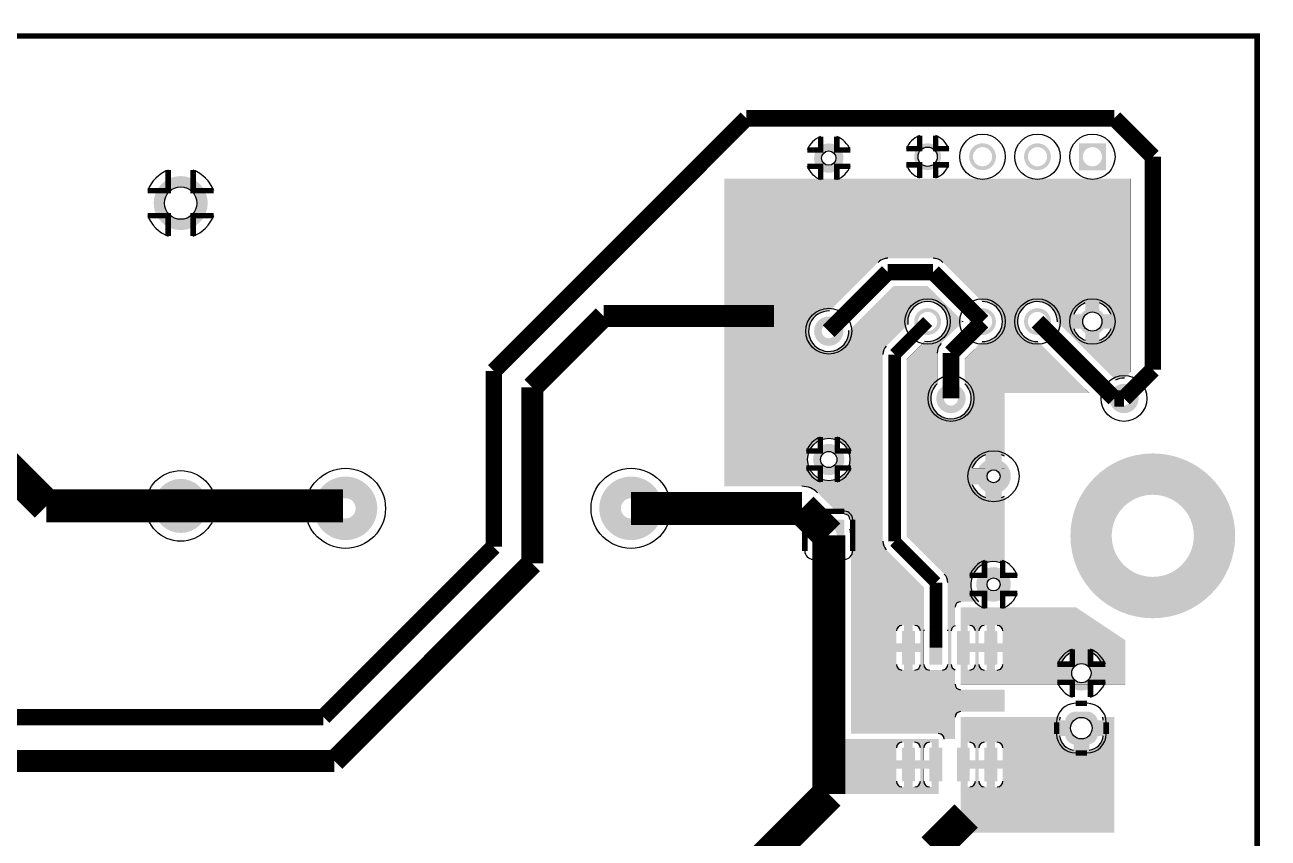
# Model space of a CAD drawing. Extents: x 0 to 6500, y 0 to 4100.
# Drawn here: x 4236 to 6500, y 2620 to 4100 of the extents above; entities that cross this region are included whole.
import ezdxf

# ---------------------------------------------------------------- set-up
doc = ezdxf.new("R2010")
doc.units = 0
for name, color, linetype in [('BOARD_OUTLINE', 2, 'CONTINUOUS'), ('COPPER_BOTTOM', 1, 'CONTINUOUS'), ('COPPER_TOP', 3, 'CONTINUOUS')]:
    doc.layers.add(name, color=color, linetype=linetype)

msp = doc.modelspace()

# ---------------------------------------------------------------- hatches: boundary and pattern name
at = {"layer": 'COPPER_BOTTOM'}
h = msp.add_hatch(color=256, dxfattribs=at)
edge = h.paths.add_edge_path()
edge.add_arc((5700, 3857.480315), 26.771654, 0, 360)
edge = h.paths.add_edge_path()
edge.add_arc((5700, 3857.480315), 12.992126, 0, 360)
h = msp.add_hatch(color=256, dxfattribs=at)
edge = h.paths.add_edge_path()
edge.add_arc((5880, 3860), 24.5, 0, 360)
edge = h.paths.add_edge_path()
edge.add_arc((5880, 3860), 17.5, 0, 360)
h = msp.add_hatch(color=256, dxfattribs=at)
edge = h.paths.add_edge_path()
edge.add_arc((5980, 3860), 24.5, 0, 360)
edge = h.paths.add_edge_path()
edge.add_arc((5980, 3860), 17.5, 0, 360)
h = msp.add_hatch(color=256, dxfattribs=at)
edge = h.paths.add_edge_path()
edge.add_arc((6080, 3860), 24.5, 0, 360)
edge = h.paths.add_edge_path()
edge.add_arc((6080, 3860), 17.5, 0, 360)
h = msp.add_hatch(color=256, dxfattribs=at)
edge = h.paths.add_edge_path()
edge.add_arc((6180, 3860), 24.5, 0, 360)
edge = h.paths.add_edge_path()
edge.add_arc((6180, 3860), 17.5, 0, 360)
h = msp.add_hatch(color=256, dxfattribs=at)
edge = h.paths.add_edge_path()
edge.add_arc((4520, 3775.590551), 49.212598, 0, 360)
edge = h.paths.add_edge_path()
edge.add_arc((4520, 3775.590551), 29.527559, 0, 360)
h = msp.add_hatch(color=256, dxfattribs=at)
edge = h.paths.add_edge_path()
edge.add_arc((5880, 3560), 24.5, 0, 360)
edge = h.paths.add_edge_path()
edge.add_arc((5880, 3560), 17.5, 0, 360)
h = msp.add_hatch(color=256, dxfattribs=at)
edge = h.paths.add_edge_path()
edge.add_arc((5980, 3560), 24.5, 0, 360)
edge = h.paths.add_edge_path()
edge.add_arc((5980, 3560), 17.5, 0, 360)
h = msp.add_hatch(color=256, dxfattribs=at)
edge = h.paths.add_edge_path()
edge.add_arc((6080, 3560), 24.5, 0, 360)
edge = h.paths.add_edge_path()
edge.add_arc((6080, 3560), 17.5, 0, 360)
h = msp.add_hatch(color=256, dxfattribs=at)
edge = h.paths.add_edge_path()
edge.add_arc((6180, 3560), 24.5, 0, 360)
edge = h.paths.add_edge_path()
edge.add_arc((6180, 3560), 17.5, 0, 360)
h = msp.add_hatch(color=256, dxfattribs=at)
edge = h.paths.add_edge_path()
edge.add_arc((5700, 3542.519685), 26.771654, 0, 360)
edge = h.paths.add_edge_path()
edge.add_arc((5700, 3542.519685), 12.992126, 0, 360)
h = msp.add_hatch(color=256, dxfattribs=at)
edge = h.paths.add_edge_path()
edge.add_arc((5922.519685, 3420), 26.771654, 0, 360)
edge = h.paths.add_edge_path()
edge.add_arc((5922.519685, 3420), 12.992126, 0, 360)
h = msp.add_hatch(color=256, dxfattribs=at)
edge = h.paths.add_edge_path()
edge.add_arc((6237.480315, 3420), 26.771654, 0, 360)
edge = h.paths.add_edge_path()
edge.add_arc((6237.480315, 3420), 12.992126, 0, 360)
h = msp.add_hatch(color=256, dxfattribs=at)
edge = h.paths.add_edge_path()
edge.add_arc((5700, 3308.897638), 28.543307, 0, 360)
edge = h.paths.add_edge_path()
edge.add_arc((5700, 3308.897638), 14.76378, 0, 360)
h = msp.add_hatch(color=256, dxfattribs=at)
edge = h.paths.add_edge_path()
edge.add_arc((6000, 3278.425197), 31.496063, 0, 360)
edge = h.paths.add_edge_path()
edge.add_arc((6000, 3278.425197), 11.811024, 0, 360)
h = msp.add_hatch(color=256, dxfattribs=at)
edge = h.paths.add_edge_path()
edge.add_arc((6290, 3170), 150, 0, 360)
edge = h.paths.add_edge_path()
edge.add_arc((6290, 3170), 74.75, 0, 360)
h = msp.add_hatch(color=256, dxfattribs=at)
edge = h.paths.add_edge_path()
edge.add_arc((4520, 3224.409449), 49.212598, 0, 360)
edge = h.paths.add_edge_path()
edge.add_arc((4520, 3224.409449), 29.527559, 0, 360)
h = msp.add_hatch(color=256, dxfattribs=at)
edge = h.paths.add_edge_path()
edge.add_arc((4820, 3220), 57.870079, 0, 360)
edge = h.paths.add_edge_path()
edge.add_arc((4820, 3220), 18.5, 0, 360)
h = msp.add_hatch(color=256, dxfattribs=at)
edge = h.paths.add_edge_path()
edge.add_arc((5340, 3220), 57.870079, 0, 360)
edge = h.paths.add_edge_path()
edge.add_arc((5340, 3220), 18.5, 0, 360)
h = msp.add_hatch(color=256, dxfattribs=at)
h.paths.add_polyline_path([(5671.456693, 3142.559055), (5671.456693, 3199.645669), (5728.543307, 3199.645669), (5728.543307, 3142.559055)])
edge = h.paths.add_edge_path()
edge.add_arc((5700, 3171.102362), 14.76378, 0, 360)
h = msp.add_hatch(color=256, dxfattribs=at)
edge = h.paths.add_edge_path()
edge.add_arc((6000, 3081.574803), 31.496063, 0, 360)
edge = h.paths.add_edge_path()
edge.add_arc((6000, 3081.574803), 11.811024, 0, 360)
h = msp.add_hatch(color=256, dxfattribs=at)
edge = h.paths.add_edge_path()
edge.add_arc((6160, 2920), 31.67, 0, 360)
edge = h.paths.add_edge_path()
edge.add_arc((6160, 2920), 17.5, 0, 360)
h = msp.add_hatch(color=256, dxfattribs=at)
edge = h.paths.add_edge_path()
edge.add_line((6130, 2830.415), (6130, 2809.585))
edge.add_arc((6149.585, 2809.585), 19.585, 180, 270)
edge.add_line((6149.585, 2790), (6170.415, 2790))
edge.add_arc((6170.415, 2809.585), 19.585, 270, 0)
edge.add_line((6190, 2809.585), (6190, 2830.415))
edge.add_arc((6170.415, 2830.415), 19.585, 0, 90)
edge.add_line((6170.415, 2850), (6149.585, 2850))
edge.add_arc((6149.585, 2830.415), 19.585, 90, 180)
edge = h.paths.add_edge_path()
edge.add_arc((6160, 2820), 19.585, 0, 360)
at = {"layer": 'COPPER_TOP'}
h = msp.add_hatch(color=256, dxfattribs=at)
edge = h.paths.add_edge_path()
edge.add_arc((5700, 3857.480315), 26.771654, 0, 360)
edge = h.paths.add_edge_path()
edge.add_arc((5700, 3857.480315), 12.992126, 0, 360)
h = msp.add_hatch(color=256, dxfattribs=at)
edge = h.paths.add_edge_path()
edge.add_arc((5880, 3860), 24.5, 0, 360)
edge = h.paths.add_edge_path()
edge.add_arc((5880, 3860), 17.5, 0, 360)
h = msp.add_hatch(color=256, dxfattribs=at)
edge = h.paths.add_edge_path()
edge.add_arc((5980, 3860), 24.5, 0, 360)
edge = h.paths.add_edge_path()
edge.add_arc((5980, 3860), 17.5, 0, 360)
h = msp.add_hatch(color=256, dxfattribs=at)
edge = h.paths.add_edge_path()
edge.add_arc((6080, 3860), 24.5, 0, 360)
edge = h.paths.add_edge_path()
edge.add_arc((6080, 3860), 17.5, 0, 360)
h = msp.add_hatch(color=256, dxfattribs=at)
h.paths.add_polyline_path([(6155.5, 3884.5), (6204.5, 3884.5), (6204.5, 3835.5), (6155.5, 3835.5)])
edge = h.paths.add_edge_path()
edge.add_arc((6180, 3860), 17.5, 0, 360)
h = msp.add_hatch(color=256, dxfattribs=at)
edge = h.paths.add_edge_path()
edge.add_arc((4520, 3775.590551), 49.212598, 0, 360)
edge = h.paths.add_edge_path()
edge.add_arc((4520, 3775.590551), 29.527559, 0, 360)
h = msp.add_hatch(color=3, dxfattribs=at)
edge = h.paths.add_edge_path()
edge.add_line((5940, 2850.098622), (6020, 2850.098622))
edge.add_line((6020, 2850.098622), (6020, 2889.901378))
edge.add_line((6020, 2889.901378), (5940, 2889.901378))
edge.add_arc((5940, 2900), 10.098622, 180, 270, ccw=False)
edge.add_line((5929.901378, 2900), (5929.901378, 2926.26547))
edge.add_arc((5933.188976, 2935.787402), 10.073504, 180, 250.951951, ccw=False)
edge.add_line((5923.115472, 2935.787402), (5923.115472, 2996.811024))
edge.add_arc((5933.188976, 2996.811024), 10.073504, 109.048049, 180, ccw=False)
edge.add_line((5929.901378, 3006.332955), (5929.901378, 3040))
edge.add_arc((5940, 3040), 10.098622, 90, 180, ccw=False)
edge.add_line((5940, 3050.098622), (5972.921435, 3050.098622))
edge.add_arc((6000, 3081.574803), 41.521063, 61.204605, 229.295001, ccw=False)
edge.add_line((6020, 3117.961596), (6020, 3242.038404))
edge.add_arc((6000, 3278.425197), 41.521063, 290.769537, 298.795395, ccw=False)
edge.add_line((6014.72378, 3239.602407), (6014.72378, 3263.701417))
edge.add_line((6014.72378, 3263.701417), (6020, 3263.701417))
edge.add_line((6020, 3263.701417), (6020, 3293.148976))
edge.add_line((6020, 3293.148976), (6014.72378, 3293.148976))
edge.add_line((6014.72378, 3293.148976), (6014.72378, 3317.247986))
edge.add_arc((6000, 3278.425197), 41.521063, 61.204605, 69.230463, ccw=False)
edge.add_line((6020, 3314.811989), (6020, 3430))
edge.add_line((6020, 3430), (6174.438057, 3430))
edge.add_line((6174.438057, 3430), (6080.766006, 3523.672051))
edge.add_arc((6080, 3560), 36.336024, 358.791927, 271.207952, ccw=False)
edge.add_line((6116.327947, 3559.233917), (6222.123113, 3453.438751))
edge.add_arc((6237.480315, 3420), 36.796654, 88.108323, 114.667598, ccw=False)
edge.add_line((6238.694972, 3456.7766), (6250, 3468.081628))
edge.add_line((6250, 3468.081628), (6250, 3820))
edge.add_line((6250, 3820), (5510, 3820))
edge.add_line((5510, 3820), (5510, 3260.218661))
edge.add_line((5510, 3260.218661), (5651.102362, 3260.218661))
edge.add_arc((5651.102362, 3220), 40.218661, 44.932586, 90, ccw=False)
edge.add_line((5679.574692, 3248.405407), (5718.260926, 3209.719173))
edge.add_line((5718.260926, 3209.719173), (5728.543307, 3209.719173))
edge.add_arc((5728.543307, 3199.645669), 10.073504, 0, 90, ccw=False)
edge.add_line((5738.616811, 3199.645669), (5738.616811, 3182.339917))
edge.add_arc((5700, 3171.102362), 40.218661, 0, 16.225081, ccw=False)
edge.add_line((5740.218661, 3171.102362), (5740.218661, 2810.098622))
edge.add_line((5740.218661, 2810.098622), (5900, 2810.098622))
edge.add_arc((5900, 2800), 10.098622, 0, 90, ccw=False)
edge.add_line((5910.098622, 2800), (5929.901378, 2800))
edge.add_line((5929.901378, 2800), (5929.901378, 2840))
edge.add_arc((5940, 2840), 10.098622, 90, 180, ccw=False)
edge = h.paths.add_edge_path()
edge.add_arc((6180, 3560), 17.5, 0, 360)
edge = h.paths.add_edge_path()
edge.add_line((5874.648405, 3524.06023), (5841.629134, 3491.040959))
edge.add_line((5841.629134, 3491.040959), (5841.629134, 3168.959041))
edge.add_line((5841.629134, 3168.959041), (5910.269549, 3100.318626))
edge.add_arc((5895, 3085), 21.629134, 0, 45.091927, ccw=False)
edge.add_line((5916.629134, 3085), (5916.629134, 2999.064952))
edge.add_arc((5906.811024, 2996.811024), 10.073504, 0, 12.929279, ccw=False)
edge.add_line((5916.884528, 2996.811024), (5916.884528, 2935.787402))
edge.add_arc((5906.811024, 2935.787402), 10.073504, 270, 0, ccw=False)
edge.add_line((5906.811024, 2925.713898), (5883.188976, 2925.713898))
edge.add_arc((5883.188976, 2935.787402), 10.073504, 180, 270, ccw=False)
edge.add_line((5873.115472, 2935.787402), (5873.115472, 2996.811024))
edge.add_arc((5883.188976, 2996.811024), 10.073504, 167.070721, 180, ccw=False)
edge.add_line((5873.370866, 2999.064952), (5873.370866, 3076.04088))
edge.add_line((5873.370866, 3076.04088), (5804.705865, 3144.705881))
edge.add_arc((5819.999972, 3159.999988), 21.629134, 179.908254, 225, ccw=False)
edge.add_line((5798.370866, 3160.034622), (5798.370866, 3499.955017))
edge.add_arc((5819.999953, 3499.999993), 21.629134, 135, 180.11914, ccw=False)
edge.add_line((5804.705846, 3515.2941), (5844.06022, 3554.648474))
edge.add_arc((5880, 3560), 36.336024, 261.530629, 188.469262, ccw=False)
edge = h.paths.add_edge_path()
edge.add_line((5943.672051, 3560.766006), (5939.654801, 3564.783256))
edge.add_line((5939.654801, 3564.783256), (5939.654778, 3564.78328))
edge.add_line((5939.654778, 3564.78328), (5879.58412, 3624.853937))
edge.add_line((5879.58412, 3624.853937), (5817.896116, 3624.853937))
edge.add_line((5817.896116, 3624.853937), (5757.825458, 3564.78328))
edge.add_line((5757.825458, 3564.78328), (5757.825435, 3564.783256))
edge.add_line((5757.825435, 3564.783256), (5736.776598, 3543.734419))
edge.add_arc((5700, 3542.519685), 36.796654, 88.108323, 1.891796, ccw=False)
edge.add_line((5701.214657, 3579.296285), (5789.69931, 3667.780937))
edge.add_arc((5807.480261, 3649.999986), 25.146063, 104.898364, 135, ccw=False)
edge.add_arc((5807.480315, 3650), 25.146063, 90, 104.898491, ccw=False)
edge.add_line((5807.480315, 3675.146063), (5889.964474, 3675.146063))
edge.add_arc((5889.999936, 3650.000025), 25.146063, 68.772391, 90.080801, ccw=False)
edge.add_arc((5890, 3650), 25.146063, 44.914743, 68.772548, ccw=False)
edge.add_line((5907.80739, 3667.754474), (5979.233917, 3596.327947))
edge.add_arc((5980, 3560), 36.336024, 268.791927, 91.208073, ccw=False)
edge.add_line((5979.233917, 3523.672053), (5947.665748, 3492.103884))
edge.add_line((5947.665748, 3492.103884), (5947.665748, 3446.863902))
edge.add_arc((5922.519685, 3420), 36.796654, 133.108263, 46.891737, ccw=False)
edge.add_line((5897.373622, 3446.863902), (5897.373622, 3502.492892))
edge.add_arc((5922.519671, 3502.51971), 25.146063, 135, 180.061105, ccw=False)
edge.add_line((5904.738719, 3520.300662), (5943.672051, 3559.233994))
edge.add_arc((5980, 3560), 36.336024, 178.792048, 181.207952, ccw=False)
edge = h.paths.add_edge_path()
edge.add_arc((6000, 3278.425197), 11.811024, 0, 360)
edge = h.paths.add_edge_path()
edge.add_arc((6180, 3560), 36.336024, 290.769413, 339.230587, ccw=False)
edge.add_line((6192.885039, 3526.025269), (6192.885039, 3547.114961))
edge.add_line((6192.885039, 3547.114961), (6213.974731, 3547.114961))
edge = h.paths.add_edge_path()
edge.add_arc((6180, 3560), 36.336024, 200.769413, 249.230587, ccw=False)
edge.add_line((6146.025269, 3547.114961), (6167.114961, 3547.114961))
edge.add_line((6167.114961, 3547.114961), (6167.114961, 3526.025269))
edge = h.paths.add_edge_path()
edge.add_arc((6180, 3560), 36.336024, 110.769413, 159.230587, ccw=False)
edge.add_line((6167.114961, 3593.974731), (6167.114961, 3572.885039))
edge.add_line((6167.114961, 3572.885039), (6146.025269, 3572.885039))
edge = h.paths.add_edge_path()
edge.add_arc((6180, 3560), 36.336024, 20.769413, 69.230587, ccw=False)
edge.add_line((6213.974731, 3572.885039), (6192.885039, 3572.885039))
edge.add_line((6192.885039, 3572.885039), (6192.885039, 3593.974731))
edge = h.paths.add_edge_path()
edge.add_line((5823.115472, 2935.787402), (5823.115472, 2958.538819))
edge.add_line((5823.115472, 2958.538819), (5837.239606, 2958.538819))
edge.add_line((5837.239606, 2958.538819), (5837.239606, 2925.713898))
edge.add_line((5837.239606, 2925.713898), (5833.188976, 2925.713898))
edge.add_arc((5833.188976, 2935.787402), 10.073504, 180, 270, ccw=False)
edge = h.paths.add_edge_path()
edge.add_line((5833.188976, 3006.884528), (5837.239606, 3006.884528))
edge.add_line((5837.239606, 3006.884528), (5837.239606, 2974.059606))
edge.add_line((5837.239606, 2974.059606), (5823.115472, 2974.059606))
edge.add_line((5823.115472, 2974.059606), (5823.115472, 2996.811024))
edge.add_arc((5833.188976, 2996.811024), 10.073504, 90, 180, ccw=False)
edge = h.paths.add_edge_path()
edge.add_arc((5856.811024, 2996.811024), 10.073504, 0, 90, ccw=False)
edge.add_line((5866.884528, 2996.811024), (5866.884528, 2974.059606))
edge.add_line((5866.884528, 2974.059606), (5852.760394, 2974.059606))
edge.add_line((5852.760394, 2974.059606), (5852.760394, 3006.884528))
edge.add_line((5852.760394, 3006.884528), (5856.811024, 3006.884528))
edge = h.paths.add_edge_path()
edge.add_line((5856.811024, 2925.713898), (5852.760394, 2925.713898))
edge.add_line((5852.760394, 2925.713898), (5852.760394, 2958.538819))
edge.add_line((5852.760394, 2958.538819), (5866.884528, 2958.538819))
edge.add_line((5866.884528, 2958.538819), (5866.884528, 2935.787402))
edge.add_arc((5856.811024, 2935.787402), 10.073504, 270, 0, ccw=False)
edge = h.paths.add_edge_path()
edge.add_arc((5700, 3308.897638), 38.568307, 0, 360)
edge = h.paths.add_edge_path()
edge.add_arc((6000, 3278.425197), 41.521063, 110.769537, 159.230463, ccw=False)
edge.add_line((5985.27622, 3317.247986), (5985.27622, 3293.148976))
edge.add_line((5985.27622, 3293.148976), (5961.17721, 3293.148976))
edge = h.paths.add_edge_path()
edge.add_arc((6000, 3278.425197), 41.521063, 200.769537, 249.230463, ccw=False)
edge.add_line((5961.17721, 3263.701417), (5985.27622, 3263.701417))
edge.add_line((5985.27622, 3263.701417), (5985.27622, 3239.602407))
h = msp.add_hatch(color=256, dxfattribs=at)
edge = h.paths.add_edge_path()
edge.add_arc((5880, 3560), 24.5, 0, 360)
edge = h.paths.add_edge_path()
edge.add_arc((5880, 3560), 17.5, 0, 360)
h = msp.add_hatch(color=256, dxfattribs=at)
edge = h.paths.add_edge_path()
edge.add_arc((5980, 3560), 24.5, 0, 360)
edge = h.paths.add_edge_path()
edge.add_arc((5980, 3560), 17.5, 0, 360)
h = msp.add_hatch(color=256, dxfattribs=at)
edge = h.paths.add_edge_path()
edge.add_arc((6080, 3560), 24.5, 0, 360)
edge = h.paths.add_edge_path()
edge.add_arc((6080, 3560), 17.5, 0, 360)
h = msp.add_hatch(color=256, dxfattribs=at)
edge = h.paths.add_edge_path()
edge.add_arc((6180, 3560), 24.5, 0, 360)
edge = h.paths.add_edge_path()
edge.add_arc((6180, 3560), 17.5, 0, 360)
h = msp.add_hatch(color=256, dxfattribs=at)
edge = h.paths.add_edge_path()
edge.add_arc((5700, 3542.519685), 26.771654, 0, 360)
edge = h.paths.add_edge_path()
edge.add_arc((5700, 3542.519685), 12.992126, 0, 360)
h = msp.add_hatch(color=256, dxfattribs=at)
edge = h.paths.add_edge_path()
edge.add_arc((5922.519685, 3420), 26.771654, 0, 360)
edge = h.paths.add_edge_path()
edge.add_arc((5922.519685, 3420), 12.992126, 0, 360)
h = msp.add_hatch(color=256, dxfattribs=at)
edge = h.paths.add_edge_path()
edge.add_arc((6237.480315, 3420), 26.771654, 0, 360)
edge = h.paths.add_edge_path()
edge.add_arc((6237.480315, 3420), 12.992126, 0, 360)
h = msp.add_hatch(color=256, dxfattribs=at)
edge = h.paths.add_edge_path()
edge.add_arc((5700, 3308.897638), 28.543307, 0, 360)
edge = h.paths.add_edge_path()
edge.add_arc((5700, 3308.897638), 14.76378, 0, 360)
h = msp.add_hatch(color=256, dxfattribs=at)
edge = h.paths.add_edge_path()
edge.add_arc((6000, 3278.425197), 31.496063, 0, 360)
edge = h.paths.add_edge_path()
edge.add_arc((6000, 3278.425197), 11.811024, 0, 360)
h = msp.add_hatch(color=256, dxfattribs=at)
edge = h.paths.add_edge_path()
edge.add_arc((6290, 3170), 150, 0, 360)
edge = h.paths.add_edge_path()
edge.add_arc((6290, 3170), 74.75, 0, 360)
h = msp.add_hatch(color=256, dxfattribs=at)
edge = h.paths.add_edge_path()
edge.add_arc((4520, 3224.409449), 49.212598, 0, 360)
edge = h.paths.add_edge_path()
edge.add_arc((4520, 3224.409449), 29.527559, 0, 360)
h = msp.add_hatch(color=256, dxfattribs=at)
edge = h.paths.add_edge_path()
edge.add_arc((4820, 3220), 57.870079, 0, 360)
edge = h.paths.add_edge_path()
edge.add_arc((4820, 3220), 18.5, 0, 360)
h = msp.add_hatch(color=256, dxfattribs=at)
edge = h.paths.add_edge_path()
edge.add_arc((5340, 3220), 57.870079, 0, 360)
edge = h.paths.add_edge_path()
edge.add_arc((5340, 3220), 18.5, 0, 360)
h = msp.add_hatch(color=256, dxfattribs=at)
h.paths.add_polyline_path([(5671.456693, 3142.559055), (5671.456693, 3199.645669), (5728.543307, 3199.645669), (5728.543307, 3142.559055)])
edge = h.paths.add_edge_path()
edge.add_arc((5700, 3171.102362), 14.76378, 0, 360)
h = msp.add_hatch(color=256, dxfattribs=at)
edge = h.paths.add_edge_path()
edge.add_arc((6000, 3081.574803), 31.496063, 0, 360)
edge = h.paths.add_edge_path()
edge.add_arc((6000, 3081.574803), 11.811024, 0, 360)
h = msp.add_hatch(color=3, dxfattribs=at)
edge = h.paths.add_edge_path()
edge.add_line((6198.985433, 2905.214567), (6174.785433, 2905.214567))
edge.add_line((6174.785433, 2905.214567), (6174.785433, 2900))
edge.add_line((6174.785433, 2900), (6145.214567, 2900))
edge.add_line((6145.214567, 2900), (6145.214567, 2905.214567))
edge.add_line((6145.214567, 2905.214567), (6121.014567, 2905.214567))
edge.add_arc((6160, 2920), 41.695, 200.769499, 208.664101)
edge.add_line((6123.414852, 2900), (5940, 2900))
edge.add_line((5940, 2900), (5940, 3040))
edge.add_line((5940, 3040), (6150, 3040))
edge.add_line((6150, 3040), (6240, 2980))
edge.add_line((6240, 2980), (6240, 2900))
edge.add_line((6240, 2900), (6196.585148, 2900))
edge.add_arc((6160, 2920), 41.695, 331.335899, 339.230501)
edge = h.paths.add_edge_path()
edge.add_arc((6006.811024, 2935.787402), 10.073504, 270, 0)
edge.add_line((6016.884528, 2935.787402), (6016.884528, 2958.538819))
edge.add_line((6016.884528, 2958.538819), (6002.760394, 2958.538819))
edge.add_line((6002.760394, 2958.538819), (6002.760394, 2925.713898))
edge.add_line((6002.760394, 2925.713898), (6006.811024, 2925.713898))
edge = h.paths.add_edge_path()
edge.add_arc((5983.188976, 2935.787402), 10.073504, 180, 270)
edge.add_line((5983.188976, 2925.713898), (5987.239606, 2925.713898))
edge.add_line((5987.239606, 2925.713898), (5987.239606, 2958.538819))
edge.add_line((5987.239606, 2958.538819), (5973.115472, 2958.538819))
edge.add_line((5973.115472, 2958.538819), (5973.115472, 2935.787402))
edge = h.paths.add_edge_path()
edge.add_arc((5983.188976, 2996.811024), 10.073504, 90, 180)
edge.add_line((5973.115472, 2996.811024), (5973.115472, 2974.059606))
edge.add_line((5973.115472, 2974.059606), (5987.239606, 2974.059606))
edge.add_line((5987.239606, 2974.059606), (5987.239606, 3006.884528))
edge.add_line((5987.239606, 3006.884528), (5983.188976, 3006.884528))
edge = h.paths.add_edge_path()
edge.add_line((6006.811024, 3006.884528), (6002.760394, 3006.884528))
edge.add_line((6002.760394, 3006.884528), (6002.760394, 2974.059606))
edge.add_line((6002.760394, 2974.059606), (6016.884528, 2974.059606))
edge.add_line((6016.884528, 2974.059606), (6016.884528, 2996.811024))
edge.add_arc((6006.811024, 2996.811024), 10.073504, 0, 90)
edge = h.paths.add_edge_path()
edge.add_arc((5956.811024, 2935.787402), 10.073504, 270, 0)
edge.add_line((5966.884528, 2935.787402), (5966.884528, 2958.538819))
edge.add_line((5966.884528, 2958.538819), (5952.760394, 2958.538819))
edge.add_line((5952.760394, 2958.538819), (5952.760394, 2925.713898))
edge.add_line((5952.760394, 2925.713898), (5956.811024, 2925.713898))
edge = h.paths.add_edge_path()
edge.add_line((5956.811024, 3006.884528), (5952.760394, 3006.884528))
edge.add_line((5952.760394, 3006.884528), (5952.760394, 2974.059606))
edge.add_line((5952.760394, 2974.059606), (5966.884528, 2974.059606))
edge.add_line((5966.884528, 2974.059606), (5966.884528, 2996.811024))
edge.add_arc((5956.811024, 2996.811024), 10.073504, 0, 90)
edge = h.paths.add_edge_path()
edge.add_line((6121.014567, 2934.785433), (6145.214567, 2934.785433))
edge.add_line((6145.214567, 2934.785433), (6145.214567, 2958.985433))
edge.add_arc((6160, 2920), 41.695, 110.769499, 159.230501)
edge = h.paths.add_edge_path()
edge.add_line((6174.785433, 2958.985433), (6174.785433, 2934.785433))
edge.add_line((6174.785433, 2934.785433), (6198.985433, 2934.785433))
edge.add_arc((6160, 2920), 41.695, 20.769499, 69.230501)
edge = h.paths.add_edge_path()
edge.add_arc((6160, 2920), 17.5, 0, 360)
h = msp.add_hatch(color=256, dxfattribs=at)
edge = h.paths.add_edge_path()
edge.add_arc((6160, 2920), 31.67, 0, 360)
edge = h.paths.add_edge_path()
edge.add_arc((6160, 2920), 17.5, 0, 360)
h = msp.add_hatch(color=3, dxfattribs=at)
edge = h.paths.add_edge_path()
edge.add_arc((6149.585, 2830.415), 29.753268, 161.207033, 172.605969)
edge.add_line((6120.079143, 2834.244016), (6145.755984, 2834.244016))
edge.add_line((6145.755984, 2834.244016), (6145.755984, 2840))
edge.add_line((6145.755984, 2840), (6174.244016, 2840))
edge.add_line((6174.244016, 2840), (6174.244016, 2834.244016))
edge.add_line((6174.244016, 2834.244016), (6199.920857, 2834.244016))
edge.add_arc((6170.415, 2830.415), 29.753268, 7.394031, 18.792967)
edge.add_line((6198.582086, 2840), (6220, 2840))
edge.add_line((6220, 2840), (6220, 2630))
edge.add_line((6220, 2630), (5940, 2630))
edge.add_line((5940, 2630), (5940, 2840))
edge.add_line((5940, 2840), (6121.417914, 2840))
edge = h.paths.add_edge_path()
edge.add_arc((5956.811024, 2784.212598), 10.073504, 0, 90)
edge.add_line((5956.811024, 2794.286102), (5952.760394, 2794.286102))
edge.add_line((5952.760394, 2794.286102), (5952.760394, 2761.461181))
edge.add_line((5952.760394, 2761.461181), (5966.884528, 2761.461181))
edge.add_line((5966.884528, 2761.461181), (5966.884528, 2784.212598))
edge = h.paths.add_edge_path()
edge.add_arc((5956.811024, 2723.188976), 10.073504, 270, 0)
edge.add_line((5966.884528, 2723.188976), (5966.884528, 2745.940394))
edge.add_line((5966.884528, 2745.940394), (5952.760394, 2745.940394))
edge.add_line((5952.760394, 2745.940394), (5952.760394, 2713.115472))
edge.add_line((5952.760394, 2713.115472), (5956.811024, 2713.115472))
edge = h.paths.add_edge_path()
edge.add_arc((5983.188976, 2784.212598), 10.073504, 90, 180)
edge.add_line((5973.115472, 2784.212598), (5973.115472, 2761.461181))
edge.add_line((5973.115472, 2761.461181), (5987.239606, 2761.461181))
edge.add_line((5987.239606, 2761.461181), (5987.239606, 2794.286102))
edge.add_line((5987.239606, 2794.286102), (5983.188976, 2794.286102))
edge = h.paths.add_edge_path()
edge.add_arc((6006.811024, 2784.212598), 10.073504, 0, 90)
edge.add_line((6006.811024, 2794.286102), (6002.760394, 2794.286102))
edge.add_line((6002.760394, 2794.286102), (6002.760394, 2761.461181))
edge.add_line((6002.760394, 2761.461181), (6016.884528, 2761.461181))
edge.add_line((6016.884528, 2761.461181), (6016.884528, 2784.212598))
edge = h.paths.add_edge_path()
edge.add_arc((6006.811024, 2723.188976), 10.073504, 270, 0)
edge.add_line((6016.884528, 2723.188976), (6016.884528, 2745.940394))
edge.add_line((6016.884528, 2745.940394), (6002.760394, 2745.940394))
edge.add_line((6002.760394, 2745.940394), (6002.760394, 2713.115472))
edge.add_line((6002.760394, 2713.115472), (6006.811024, 2713.115472))
edge = h.paths.add_edge_path()
edge.add_line((5983.188976, 2713.115472), (5987.239606, 2713.115472))
edge.add_line((5987.239606, 2713.115472), (5987.239606, 2745.940394))
edge.add_line((5987.239606, 2745.940394), (5973.115472, 2745.940394))
edge.add_line((5973.115472, 2745.940394), (5973.115472, 2723.188976))
edge.add_arc((5983.188976, 2723.188976), 10.073504, 180, 270)
edge = h.paths.add_edge_path()
edge.add_arc((6170.415, 2809.585), 29.753268, 277.394031, 352.605969)
edge.add_line((6199.920857, 2805.755984), (6174.244016, 2805.755984))
edge.add_line((6174.244016, 2805.755984), (6174.244016, 2780.079143))
edge = h.paths.add_edge_path()
edge.add_arc((6149.585, 2809.585), 29.753268, 187.394031, 262.605969)
edge.add_line((6145.755984, 2780.079143), (6145.755984, 2805.755984))
edge.add_line((6145.755984, 2805.755984), (6120.079143, 2805.755984))
edge = h.paths.add_edge_path()
edge.add_arc((6160, 2820), 19.585, 0, 360)
h = msp.add_hatch(color=256, dxfattribs=at)
edge = h.paths.add_edge_path()
edge.add_line((6130, 2830.415), (6130, 2809.585))
edge.add_arc((6149.585, 2809.585), 19.585, 180, 270)
edge.add_line((6149.585, 2790), (6170.415, 2790))
edge.add_arc((6170.415, 2809.585), 19.585, 270, 0)
edge.add_line((6190, 2809.585), (6190, 2830.415))
edge.add_arc((6170.415, 2830.415), 19.585, 0, 90)
edge.add_line((6170.415, 2850), (6149.585, 2850))
edge.add_arc((6149.585, 2830.415), 19.585, 90, 180)
edge = h.paths.add_edge_path()
edge.add_arc((6160, 2820), 19.585, 0, 360)
h = msp.add_hatch(color=3, dxfattribs=at)
h.paths.add_polyline_path([(5700, 2800), (5900, 2800), (5900, 2700), (5700, 2700)])
edge = h.paths.add_edge_path()
edge.add_arc((5833.188976, 2784.212598), 10.073504, 90, 180)
edge.add_line((5823.115472, 2784.212598), (5823.115472, 2761.461181))
edge.add_line((5823.115472, 2761.461181), (5837.239606, 2761.461181))
edge.add_line((5837.239606, 2761.461181), (5837.239606, 2794.286102))
edge.add_line((5837.239606, 2794.286102), (5833.188976, 2794.286102))
edge = h.paths.add_edge_path()
edge.add_arc((5856.811024, 2784.212598), 10.073504, 0, 90)
edge.add_line((5856.811024, 2794.286102), (5852.760394, 2794.286102))
edge.add_line((5852.760394, 2794.286102), (5852.760394, 2761.461181))
edge.add_line((5852.760394, 2761.461181), (5866.884528, 2761.461181))
edge.add_line((5866.884528, 2761.461181), (5866.884528, 2784.212598))
edge = h.paths.add_edge_path()
edge.add_arc((5856.811024, 2723.188976), 10.073504, 270, 0)
edge.add_line((5866.884528, 2723.188976), (5866.884528, 2745.940394))
edge.add_line((5866.884528, 2745.940394), (5852.760394, 2745.940394))
edge.add_line((5852.760394, 2745.940394), (5852.760394, 2713.115472))
edge.add_line((5852.760394, 2713.115472), (5856.811024, 2713.115472))
edge = h.paths.add_edge_path()
edge.add_line((5833.188976, 2713.115472), (5837.239606, 2713.115472))
edge.add_line((5837.239606, 2713.115472), (5837.239606, 2745.940394))
edge.add_line((5837.239606, 2745.940394), (5823.115472, 2745.940394))
edge.add_line((5823.115472, 2745.940394), (5823.115472, 2723.188976))
edge.add_arc((5833.188976, 2723.188976), 10.073504, 180, 270)
edge = h.paths.add_edge_path()
edge.add_arc((5883.188976, 2784.212598), 10.073504, 90, 180)
edge.add_line((5873.115472, 2784.212598), (5873.115472, 2761.461181))
edge.add_line((5873.115472, 2761.461181), (5887.239606, 2761.461181))
edge.add_line((5887.239606, 2761.461181), (5887.239606, 2794.286102))
edge.add_line((5887.239606, 2794.286102), (5883.188976, 2794.286102))
edge = h.paths.add_edge_path()
edge.add_line((5883.188976, 2713.115472), (5887.239606, 2713.115472))
edge.add_line((5887.239606, 2713.115472), (5887.239606, 2745.940394))
edge.add_line((5887.239606, 2745.940394), (5873.115472, 2745.940394))
edge.add_line((5873.115472, 2745.940394), (5873.115472, 2723.188976))
edge.add_arc((5883.188976, 2723.188976), 10.073504, 180, 270)

# ---------------------------------------------------------------- linework, layer by layer
at = {"layer": 'BOARD_OUTLINE', "color": 2, "const_width": 0.000039}
for points in [[(6500, 4100), (0, 4100)], [(6500, 0), (6500, 4100)]]:
    msp.add_lwpolyline(points, dxfattribs=at)
at = {"layer": 'COPPER_BOTTOM', "color": 1, "const_width": 10}
for points in [[(6479.903268, 4079.903268), (6479.903268, 20.096732), (20.096732, 20.096732), (20.096732, 4079.903268), (6479.903268, 4079.903268)], [(5660.942888, 3872.292913), (5685.187402, 3872.292913), (5685.187402, 3896.537427)], [(5714.812598, 3896.537427), (5714.812598, 3872.292913), (5739.057112, 3872.292913)], [(5841.373598, 3874.649291), (5865.350709, 3874.649291), (5865.350709, 3898.626402)], [(5894.649291, 3898.626402), (5894.649291, 3874.649291), (5918.626402, 3874.649291)], [(5865.350709, 3821.373598), (5865.350709, 3845.350709), (5841.373598, 3845.350709)], [(5918.626402, 3845.350709), (5894.649291, 3845.350709), (5894.649291, 3821.373598)], [(4459.960288, 3798.360945), (4497.229606, 3798.360945), (4497.229606, 3835.630263)], [(4542.770394, 3835.630263), (4542.770394, 3798.360945), (4580.039712, 3798.360945)], [(5685.187402, 3818.423203), (5685.187402, 3842.667717), (5660.942888, 3842.667717)], [(5739.057112, 3842.667717), (5714.812598, 3842.667717), (5714.812598, 3818.423203)], [(4497.229606, 3715.55084), (4497.229606, 3752.820157), (4459.960288, 3752.820157)], [(4580.039712, 3752.820157), (4542.770394, 3752.820157), (4542.770394, 3715.55084)], [(5659.286375, 3324.338504), (5684.559134, 3324.338504), (5684.559134, 3349.611263)], [(5715.440866, 3349.611263), (5715.440866, 3324.338504), (5740.713625, 3324.338504)], [(5684.559134, 3268.184013), (5684.559134, 3293.456772), (5659.286375, 3293.456772)], [(5740.713625, 3293.456772), (5715.440866, 3293.456772), (5715.440866, 3268.184013)], [(5728.543307, 3214.718228), (5671.456693, 3214.718228)], [(5656.384134, 3199.645669), (5656.384134, 3142.559055)], [(5743.615866, 3142.559055), (5743.615866, 3199.645669)], [(5671.456693, 3127.486496), (5728.543307, 3127.486496)], [(5956.52551, 3098.062756), (5983.512047, 3098.062756), (5983.512047, 3125.049293)], [(6016.487953, 3125.049293), (6016.487953, 3098.062756), (6043.47449, 3098.062756)], [(5983.512047, 3038.100313), (5983.512047, 3065.08685), (5956.52551, 3065.08685)], [(6043.47449, 3065.08685), (6016.487953, 3065.08685), (6016.487953, 3038.100313)], [(6116.362866, 2936.549606), (6143.450394, 2936.549606), (6143.450394, 2963.637134)], [(6176.549606, 2963.637134), (6176.549606, 2936.549606), (6203.637134, 2936.549606)], [(6143.450394, 2876.362866), (6143.450394, 2903.450394), (6116.362866, 2903.450394)], [(6203.637134, 2903.450394), (6176.549606, 2903.450394), (6176.549606, 2876.362866)], [(6170.415, 2865.167323), (6149.585, 2865.167323)], [(6114.832677, 2830.415), (6114.832677, 2809.585)], [(6205.167323, 2809.585), (6205.167323, 2830.415)], [(6149.585, 2774.832677), (6170.415, 2774.832677)]]:
    msp.add_lwpolyline(points, dxfattribs=at)
at = {"layer": 'COPPER_BOTTOM', "color": 1}
for centre, radius in [((5980, 3860), 41.311024), ((6080, 3860), 41.311024), ((6180, 3860), 41.311024), ((5880, 3860), 17.5), ((5700, 3857.480315), 12.992126), ((4520, 3775.590551), 29.527559), ((5880, 3560), 41.311024), ((5980, 3560), 41.311024), ((6080, 3560), 41.311024), ((6180, 3560), 41.311024), ((5700, 3542.519685), 41.771654), ((5922.519685, 3420), 41.771654), ((6237.480315, 3420), 41.771654), ((5700, 3308.897638), 14.76378), ((6000, 3278.425197), 46.496063), ((4520, 3224.409449), 64.212598), ((4820, 3220), 72.870079), ((5340, 3220), 72.870079), ((6000, 3081.574803), 11.811024), ((6160, 2920), 17.5)]:
    msp.add_circle(centre, radius, dxfattribs=at)
for centre, radius, start, end in [((5700, 3857.480315), 41.771654, 110.769474, 159.230526), ((5700, 3857.480315), 41.771654, 20.769474, 69.230526), ((5880, 3860), 41.311024, 110.769528, 159.230472), ((5880, 3860), 41.311024, 20.769528, 69.230472), ((4520, 3775.590551), 64.212598, 110.76951, 159.23049), ((4520, 3775.590551), 64.212598, 20.76951, 69.23049), ((5700, 3857.480315), 41.771654, 200.769474, 249.230526), ((5700, 3857.480315), 41.771654, 290.769474, 339.230526), ((5880, 3860), 41.311024, 200.769528, 249.230472), ((5880, 3860), 41.311024, 290.769528, 339.230472), ((4520, 3775.590551), 64.212598, 200.76951, 249.23049), ((4520, 3775.590551), 64.212598, 290.76951, 339.23049), ((5700, 3308.897638), 43.543307, 110.769508, 159.230492), ((5700, 3308.897638), 43.543307, 20.769508, 69.230492), ((5700, 3308.897638), 43.543307, 200.769508, 249.230492), ((5700, 3308.897638), 43.543307, 290.769508, 339.230492), ((5671.456693, 3199.645669), 15.072559, 90, 180), ((5728.543307, 3199.645669), 15.072559, 0, 90), ((5671.456693, 3142.559055), 15.072559, 180, 270), ((5728.543307, 3142.559055), 15.072559, 270, 0), ((6000, 3081.574803), 46.496063, 110.769523, 159.230477), ((6000, 3081.574803), 46.496063, 20.769523, 69.230477), ((6000, 3081.574803), 46.496063, 200.769523, 249.230477), ((6000, 3081.574803), 46.496063, 290.769523, 339.230477), ((6160, 2920), 46.67, 110.769488, 159.230512), ((6160, 2920), 46.67, 20.769488, 69.230512), ((6160, 2920), 46.67, 200.769488, 249.230512), ((6160, 2920), 46.67, 290.769488, 339.230512), ((6149.585, 2830.415), 34.752323, 90, 180), ((6170.415, 2830.415), 34.752323, 0, 90), ((6149.585, 2809.585), 34.752323, 180, 270), ((6170.415, 2809.585), 34.752323, 270, 0)]:
    msp.add_arc(centre, radius, start, end, dxfattribs=at)
at = {"layer": 'COPPER_TOP', "color": 3}
for points, const_width in [([(5550, 3930), (5090, 3470)], 30), ([(5550, 3930), (6220, 3930)], 30), ([(6290, 3860), (6220, 3930)], 30), ([(6290, 3472.519685), (6290, 3860)], 30), ([(6238.694972, 3456.7766), (6250, 3468.081628), (6250, 3820), (5510, 3820), (5510, 3260.218661), (5651.102362, 3260.218661)], 0.05), ([(5701.214657, 3579.296285), (5789.69931, 3667.780937)], 0.05), ([(5807.480315, 3675.146063), (5889.964474, 3675.146063)], 0.05), ([(5907.80739, 3667.754474), (5979.233917, 3596.327947)], 0.05), ([(5807.480315, 3650), (5700, 3542.519685)], 30), ([(5890, 3650), (5807.480315, 3650)], 30), ([(5980, 3560), (5890, 3650)], 30), ([(5943.672051, 3560.766006), (5939.654801, 3564.783256), (5939.654778, 3564.78328), (5879.58412, 3624.853937), (5817.896116, 3624.853937), (5757.825458, 3564.78328), (5757.825435, 3564.783256), (5736.776598, 3543.734419)], 0.05), ([(5160, 3440), (5290, 3570)], 40), ([(5290, 3570), (5600, 3570)], 40), ([(6167.114961, 3593.974731), (6167.114961, 3572.885039), (6146.025269, 3572.885039)], 0.05), ([(6213.974731, 3572.885039), (6192.885039, 3572.885039), (6192.885039, 3593.974731)], 0.05), ([(5804.705846, 3515.2941), (5844.06022, 3554.648474)], 0.05), ([(5880, 3560), (5820, 3500)], 23), ([(5904.738719, 3520.300662), (5943.672051, 3559.233994)], 0.05), ([(5922.519685, 3502.519685), (5980, 3560)], 30), ([(6220, 3420), (6080, 3560)], 30), ([(6116.327947, 3559.233917), (6222.123113, 3453.438751)], 0.05), ([(6146.025269, 3547.114961), (6167.114961, 3547.114961), (6167.114961, 3526.025269)], 0.05), ([(6192.885039, 3526.025269), (6192.885039, 3547.114961), (6213.974731, 3547.114961)], 0.05), ([(5820, 3500), (5820, 3160)], 23), ([(5874.648405, 3524.06023), (5841.629134, 3491.040959), (5841.629134, 3168.959041), (5910.269549, 3100.318626)], 0.05), ([(5922.519685, 3420), (5922.519685, 3502.519685)], 30), ([(5979.233917, 3523.672053), (5947.665748, 3492.103884), (5947.665748, 3446.863902)], 0.05), ([(6020, 3314.811989), (6020, 3430), (6174.438057, 3430), (6080.766006, 3523.672051)], 0.05), ([(5798.370866, 3160.034622), (5798.370866, 3499.955017)], 0.05), ([(5897.373622, 3446.863902), (5897.373622, 3502.492892)], 0.05), ([(6237.480315, 3420), (6290, 3472.519685)], 30), ([(5090, 3470), (5090, 3150)], 30), ([(5160, 3120), (5160, 3440)], 40), ([(4100, 3400), (4275.590551, 3224.409449)], 60), ([(6237.480315, 3420), (6220, 3420)], 30), ([(5985.27622, 3317.247986), (5985.27622, 3293.148976), (5961.17721, 3293.148976)], 0.05), ([(6014.72378, 3239.602407), (6014.72378, 3263.701417), (6020, 3263.701417), (6020, 3293.148976), (6014.72378, 3293.148976), (6014.72378, 3317.247986)], 0.05), ([(5961.17721, 3263.701417), (5985.27622, 3263.701417), (5985.27622, 3239.602407)], 0.05), ([(4275.590551, 3224.409449), (4815.590551, 3224.409449)], 60), ([(5340, 3220), (5651.102362, 3220)], 60), ([(5651.102362, 3220), (5700, 3171.102362)], 60), ([(5679.574692, 3248.405407), (5718.260926, 3209.719173), (5728.543307, 3209.719173)], 0.05), ([(6020, 3117.961596), (6020, 3242.038404)], 0.05), ([(5700, 3171.102362), (5700, 2700)], 60), ([(5738.616811, 3199.645669), (5738.616811, 3182.339917)], 0.05), ([(5740.218661, 3171.102362), (5740.218661, 2810.098622), (5900, 2810.098622)], 0.05), ([(5820, 3160), (5895, 3085)], 23), ([(5090, 3150), (4780, 2840)], 30), ([(4800, 2760), (5160, 3120)], 40), ([(5873.370866, 2999.064952), (5873.370866, 3076.04088), (5804.705865, 3144.705881)], 0.05), ([(5895, 3085), (5895, 2966.299213)], 23), ([(5916.629134, 3085), (5916.629134, 2999.064952)], 0.05), ([(5929.901378, 3006.332955), (5929.901378, 3040)], 0.05), ([(5940, 3050.098622), (5972.921435, 3050.098622)], 0.05), ([(6123.414852, 2900), (5940, 2900), (5940, 3040), (6150, 3040), (6240, 2980), (6240, 2900), (6196.585148, 2900)], 0.05), ([(5833.188976, 3006.884528), (5837.239606, 3006.884528), (5837.239606, 2974.059606), (5823.115472, 2974.059606), (5823.115472, 2996.811024)], 0.05), ([(5866.884528, 2996.811024), (5866.884528, 2974.059606), (5852.760394, 2974.059606), (5852.760394, 3006.884528), (5856.811024, 3006.884528)], 0.05), ([(5873.115472, 2935.787402), (5873.115472, 2996.811024)], 0.05), ([(5916.884528, 2996.811024), (5916.884528, 2935.787402)], 0.05), ([(5923.115472, 2935.787402), (5923.115472, 2996.811024)], 0.05), ([(5956.811024, 3006.884528), (5952.760394, 3006.884528), (5952.760394, 2974.059606), (5966.884528, 2974.059606), (5966.884528, 2996.811024)], 0.05), ([(5973.115472, 2996.811024), (5973.115472, 2974.059606), (5987.239606, 2974.059606), (5987.239606, 3006.884528), (5983.188976, 3006.884528)], 0.05), ([(6006.811024, 3006.884528), (6002.760394, 3006.884528), (6002.760394, 2974.059606), (6016.884528, 2974.059606), (6016.884528, 2996.811024)], 0.05), ([(5823.115472, 2935.787402), (5823.115472, 2958.538819), (5837.239606, 2958.538819), (5837.239606, 2925.713898), (5833.188976, 2925.713898)], 0.05), ([(5856.811024, 2925.713898), (5852.760394, 2925.713898), (5852.760394, 2958.538819), (5866.884528, 2958.538819), (5866.884528, 2935.787402)], 0.05), ([(5966.884528, 2935.787402), (5966.884528, 2958.538819), (5952.760394, 2958.538819), (5952.760394, 2925.713898), (5956.811024, 2925.713898)], 0.05), ([(5983.188976, 2925.713898), (5987.239606, 2925.713898), (5987.239606, 2958.538819), (5973.115472, 2958.538819), (5973.115472, 2935.787402)], 0.05), ([(6016.884528, 2935.787402), (6016.884528, 2958.538819), (6002.760394, 2958.538819), (6002.760394, 2925.713898), (6006.811024, 2925.713898)], 0.05), ([(6121.014567, 2934.785433), (6145.214567, 2934.785433), (6145.214567, 2958.985433)], 0.05), ([(6174.785433, 2958.985433), (6174.785433, 2934.785433), (6198.985433, 2934.785433)], 0.05), ([(5906.811024, 2925.713898), (5883.188976, 2925.713898)], 0.05), ([(5929.901378, 2900), (5929.901378, 2926.26547)], 0.05), ([(6198.985433, 2905.214567), (6174.785433, 2905.214567), (6174.785433, 2900), (6145.214567, 2900), (6145.214567, 2905.214567), (6121.014567, 2905.214567)], 0.05), ([(5940, 2850.098622), (6020, 2850.098622), (6020, 2889.901378), (5940, 2889.901378)], 0.05), ([(4780, 2840), (4150, 2840)], 30), ([(5910.098622, 2800), (5929.901378, 2800), (5929.901378, 2840)], 0.05), ([(6198.582086, 2840), (6220, 2840), (6220, 2630), (5940, 2630), (5940, 2840), (6121.417914, 2840)], 0.05), ([(6120.079143, 2834.244016), (6145.755984, 2834.244016), (6145.755984, 2840), (6174.244016, 2840), (6174.244016, 2834.244016), (6199.920857, 2834.244016)], 0.05), ([(5700, 2800), (5900, 2800), (5900, 2700), (5700, 2700), (5700, 2800)], 0.05), ([(5823.115472, 2784.212598), (5823.115472, 2761.461181), (5837.239606, 2761.461181), (5837.239606, 2794.286102), (5833.188976, 2794.286102)], 0.05), ([(5856.811024, 2794.286102), (5852.760394, 2794.286102), (5852.760394, 2761.461181), (5866.884528, 2761.461181), (5866.884528, 2784.212598)], 0.05), ([(5873.115472, 2784.212598), (5873.115472, 2761.461181), (5887.239606, 2761.461181), (5887.239606, 2794.286102), (5883.188976, 2794.286102)], 0.05), ([(5956.811024, 2794.286102), (5952.760394, 2794.286102), (5952.760394, 2761.461181), (5966.884528, 2761.461181), (5966.884528, 2784.212598)], 0.05), ([(5973.115472, 2784.212598), (5973.115472, 2761.461181), (5987.239606, 2761.461181), (5987.239606, 2794.286102), (5983.188976, 2794.286102)], 0.05), ([(6006.811024, 2794.286102), (6002.760394, 2794.286102), (6002.760394, 2761.461181), (6016.884528, 2761.461181), (6016.884528, 2784.212598)], 0.05), ([(6145.755984, 2780.079143), (6145.755984, 2805.755984), (6120.079143, 2805.755984)], 0.05), ([(6199.920857, 2805.755984), (6174.244016, 2805.755984), (6174.244016, 2780.079143)], 0.05), ([(4170, 2760), (4800, 2760)], 40), ([(5833.188976, 2713.115472), (5837.239606, 2713.115472), (5837.239606, 2745.940394), (5823.115472, 2745.940394), (5823.115472, 2723.188976)], 0.05), ([(5866.884528, 2723.188976), (5866.884528, 2745.940394), (5852.760394, 2745.940394), (5852.760394, 2713.115472), (5856.811024, 2713.115472)], 0.05), ([(5883.188976, 2713.115472), (5887.239606, 2713.115472), (5887.239606, 2745.940394), (5873.115472, 2745.940394), (5873.115472, 2723.188976)], 0.05), ([(5966.884528, 2723.188976), (5966.884528, 2745.940394), (5952.760394, 2745.940394), (5952.760394, 2713.115472), (5956.811024, 2713.115472)], 0.05), ([(5983.188976, 2713.115472), (5987.239606, 2713.115472), (5987.239606, 2745.940394), (5973.115472, 2745.940394), (5973.115472, 2723.188976)], 0.05), ([(6016.884528, 2723.188976), (6016.884528, 2745.940394), (6002.760394, 2745.940394), (6002.760394, 2713.115472), (6006.811024, 2713.115472)], 0.05), ([(5700, 2700), (5578.188976, 2578.188976)], 60), ([(5890, 2600), (5950, 2660)], 60), ([(5890, 2600), (5890, 1931.574803)], 60)]:
    msp.add_lwpolyline(points, dxfattribs=dict(at, const_width=const_width))
for centre, radius in [((6180, 3560), 17.5), ((5700, 3308.897638), 38.568307), ((6000, 3278.425197), 11.811024), ((6160, 2920), 17.5), ((6160, 2820), 19.585)]:
    msp.add_circle(centre, radius, dxfattribs=at)
for centre, radius, start, end in [((5807.480261, 3649.999986), 25.146063, 104.898364, 135), ((5807.480315, 3650), 25.146063, 90, 104.898491), ((5889.999936, 3650.000025), 25.146063, 68.772391, 90.080801), ((5890, 3650), 25.146063, 44.914743, 68.772548), ((5700, 3542.519685), 36.796654, 88.108323, 1.891796), ((5880, 3560), 36.336024, 261.530629, 188.469262), ((5980, 3560), 36.336024, 268.791927, 91.208073), ((6080, 3560), 36.336024, 358.791927, 271.207952), ((6180, 3560), 36.336024, 110.769413, 159.230587), ((6180, 3560), 36.336024, 20.769413, 69.230587), ((5980, 3560), 36.336024, 178.792048, 181.207952), ((6180, 3560), 36.336024, 200.769413, 249.230587), ((6180, 3560), 36.336024, 290.769413, 339.230587), ((5819.999953, 3499.999993), 21.629134, 135, 180.11914), ((5922.519671, 3502.51971), 25.146063, 135, 180.061105), ((5922.519685, 3420), 36.796654, 133.108263, 46.891737), ((6237.480315, 3420), 36.796654, 88.108323, 114.667598), ((6000, 3278.425197), 41.521063, 110.769537, 159.230463), ((6000, 3278.425197), 41.521063, 61.204605, 69.230463), ((5651.102362, 3220), 40.218661, 44.932586, 90), ((6000, 3278.425197), 41.521063, 200.769537, 249.230463), ((6000, 3278.425197), 41.521063, 290.769537, 298.795395), ((5728.543307, 3199.645669), 10.073504, 0, 90), ((5700, 3171.102362), 40.218661, 0, 16.225081), ((5819.999972, 3159.999988), 21.629134, 179.908254, 225), ((6000, 3081.574803), 41.521063, 61.204605, 229.295001), ((5895, 3085), 21.629134, 0, 45.091927), ((5940, 3040), 10.098622, 90, 180), ((5833.188976, 2996.811024), 10.073504, 90, 180), ((5856.811024, 2996.811024), 10.073504, 0, 90), ((5883.188976, 2996.811024), 10.073504, 167.070721, 180), ((5906.811024, 2996.811024), 10.073504, 0, 12.929279), ((5933.188976, 2996.811024), 10.073504, 109.048049, 180), ((5956.811024, 2996.811024), 10.073504, 0, 90), ((5983.188976, 2996.811024), 10.073504, 90, 180), ((6006.811024, 2996.811024), 10.073504, 0, 90), ((6160, 2920), 41.695, 110.769499, 159.230501), ((6160, 2920), 41.695, 20.769499, 69.230501), ((5833.188976, 2935.787402), 10.073504, 180, 270), ((5856.811024, 2935.787402), 10.073504, 270, 0), ((5883.188976, 2935.787402), 10.073504, 180, 270), ((5906.811024, 2935.787402), 10.073504, 270, 0), ((5933.188976, 2935.787402), 10.073504, 180, 250.951951), ((5956.811024, 2935.787402), 10.073504, 270, 0), ((5983.188976, 2935.787402), 10.073504, 180, 270), ((6006.811024, 2935.787402), 10.073504, 270, 0), ((5940, 2900), 10.098622, 180, 270), ((6160, 2920), 41.695, 200.769499, 208.664101), ((6160, 2920), 41.695, 331.335899, 339.230501), ((5940, 2840), 10.098622, 90, 180), ((6149.585, 2830.415), 29.753268, 161.207033, 172.605969), ((6170.415, 2830.415), 29.753268, 7.394031, 18.792967), ((5900, 2800), 10.098622, 0, 90), ((5833.188976, 2784.212598), 10.073504, 90, 180), ((5856.811024, 2784.212598), 10.073504, 0, 90), ((5883.188976, 2784.212598), 10.073504, 90, 180), ((5956.811024, 2784.212598), 10.073504, 0, 90), ((5983.188976, 2784.212598), 10.073504, 90, 180), ((6006.811024, 2784.212598), 10.073504, 0, 90), ((6149.585, 2809.585), 29.753268, 187.394031, 262.605969), ((6170.415, 2809.585), 29.753268, 277.394031, 352.605969), ((5833.188976, 2723.188976), 10.073504, 180, 270), ((5856.811024, 2723.188976), 10.073504, 270, 0), ((5883.188976, 2723.188976), 10.073504, 180, 270), ((5956.811024, 2723.188976), 10.073504, 270, 0), ((5983.188976, 2723.188976), 10.073504, 180, 270), ((6006.811024, 2723.188976), 10.073504, 270, 0)]:
    msp.add_arc(centre, radius, start, end, dxfattribs=at)
at = {"layer": 'COPPER_TOP'}
for points in [[(5833.189291, 2996.811024), (5856.811339, 2996.811024), (5833.189291, 2935.787402), (5856.811339, 2935.787402)], [(5883.188661, 2996.811024), (5906.810709, 2996.811024), (5883.188661, 2935.787402), (5906.810709, 2935.787402)], [(5933.189291, 2996.811024), (5956.811339, 2996.811024), (5933.189291, 2935.787402), (5956.811339, 2935.787402)], [(5983.188661, 2996.811024), (6006.810709, 2996.811024), (5983.188661, 2935.787402), (6006.810709, 2935.787402)], [(5856.811339, 2723.188976), (5833.189291, 2723.188976), (5856.811339, 2784.212598), (5833.189291, 2784.212598)], [(5906.810709, 2723.188976), (5883.188661, 2723.188976), (5906.810709, 2784.212598), (5883.188661, 2784.212598)], [(5956.811339, 2723.188976), (5933.189291, 2723.188976), (5956.811339, 2784.212598), (5933.189291, 2784.212598)], [(6006.810709, 2723.188976), (5983.188661, 2723.188976), (6006.810709, 2784.212598), (5983.188661, 2784.212598)]]:
    msp.add_solid(points, dxfattribs=at)

doc.saveas('drawing.dxf')
